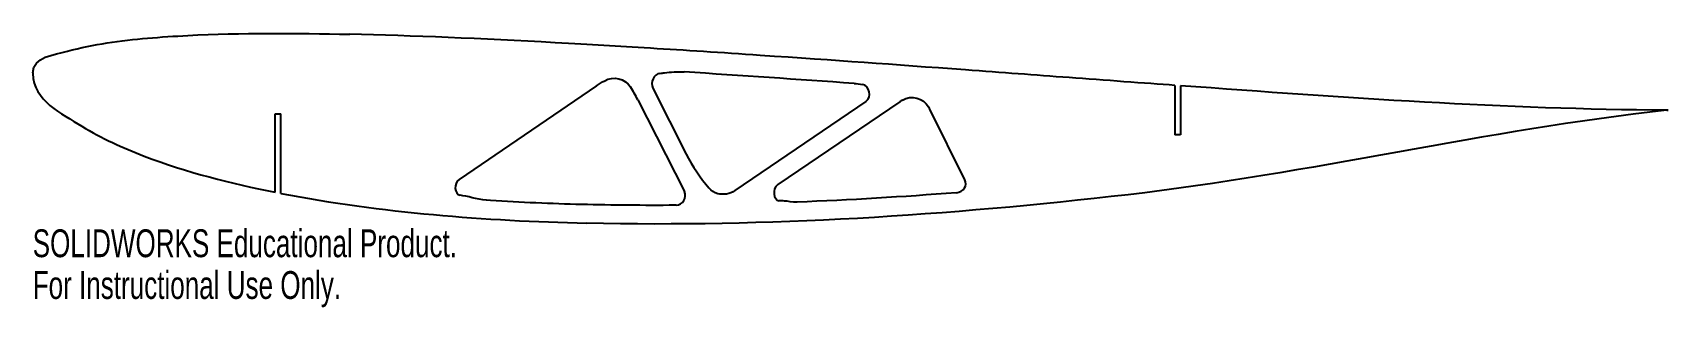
# Model space of a CAD drawing. Header units: millimetres. Extents: x 121 to 405, y -88 to -40.
import ezdxf

# ---------------------------------------------------------------- set-up
doc = ezdxf.new("R2010")
doc.units = ezdxf.units.MM
doc.styles.add('SLDTEXTSTYLE0', font='TXT', dxfattribs={"width": 0.7})

msp = doc.modelspace()

# ---------------------------------------------------------------- linework, layer by layer
at = {"color": 7, "linetype": 'Continuous', "lineweight": 25}
for p, q in [((219.13, -49.22), (195.27, -65.48)), ((228.9, -49.63), (234.7, -61.06)), ((319.54, -49.14), (319.54, -57.71)), ((320.54, -49.21), (320.54, -57.71)), ((226.28, -51.65), (234.4, -67.58)), ((265.91, -51.93), (243.17, -67.42)), ((271.79, -52), (250.62, -66.38)), ((283.09, -65.57), (276.98, -53.29)), ((163.32, -67.69), (163.32, -54.08)), ((163.32, -54.08), (164.32, -54.08)), ((164.32, -67.89), (164.32, -54.08)), ((320.54, -57.71), (319.54, -57.71))]:
    msp.add_line(p, q, dxfattribs=at)
for points, knots in [([(121.21, -46.96), (121.29, -44.09), (124.96, -43.87), (129.5, -42.56), (131.82, -42.13), (138.81, -41.05), (143.48, -40.71), (157.52, -39.99), (166.89, -40.05), (176.26, -40.26)], [0, 0, 0, 0, 0.125, 0.125, 0.25, 0.25, 0.5, 0.5, 1, 1, 1, 1]), ([(319.54, -49.14), (314.5, -48.77), (307.19, -48.24), (295.2, -47.35), (289.6, -46.93), (270.32, -45.51), (261.02, -44.84), (240.78, -43.47), (234.44, -43.06), (222.58, -42.33), (218.33, -42.08), (199.13, -41.03), (187.1, -40.5), (176.26, -40.26)], [0, 0, 0, 0, 0.125, 0.125, 0.25, 0.25, 0.5, 0.5, 0.625, 0.625, 0.75, 0.75, 1, 1, 1, 1]), ([(121.21, -47.05), (121.35, -51.82), (126.24, -54.07), (133.19, -58.34), (136.86, -59.98), (148, -64.25), (155.64, -66.17), (163.32, -67.69)], [0, 0, 0, 0, 0.25, 0.25, 0.5, 0.5, 1, 1, 1, 1]), ([(404.99, -53.46), (373.71, -56.88), (342.71, -64.53), (280.15, -71.73), (248.76, -73.82), (217.42, -73.06)], [0, 0, 0, 0, 0.5, 0.5, 1, 1, 1, 1])]:
    msp.add_open_spline(points, degree=3, knots=knots, dxfattribs=at)
for points in [[(121.21, -46.96), (121.21, -46.98), (121.21, -47.01), (121.21, -47.03)], [(121.21, -47.03), (121.21, -47.04), (121.21, -47.04), (121.21, -47.05)], [(220.54, -48.32), (221.99, -47.44), (224.12, -47.96), (225.02, -49.41)], [(230.13, -47.05), (229.11, -47.18), (228.39, -48.63), (228.9, -49.63)], [(230.13, -47.05), (230.4, -47.02), (230.66, -46.99), (230.92, -46.96)], [(230.92, -46.96), (231.96, -46.83), (233.17, -46.72), (234.37, -46.8)], [(263.87, -48.81), (254.03, -48.11), (244.22, -47.44), (234.37, -46.8)], [(219.13, -49.22), (219.59, -48.91), (220.06, -48.61), (220.54, -48.32)], [(226.28, -51.65), (225.9, -50.89), (225.48, -50.14), (225.02, -49.41)], [(263.87, -48.81), (264.35, -48.84), (264.83, -48.9), (265.29, -48.97)], [(265.91, -51.93), (266.99, -51.2), (266.55, -49.18), (265.29, -48.97)], [(272.28, -51.68), (273.75, -50.75), (275.95, -51.34), (276.76, -52.87)], [(405.01, -53.44), (376.87, -53.32), (348.97, -51.25), (320.54, -49.21)], [(272.28, -51.68), (272.12, -51.78), (271.95, -51.89), (271.79, -52)], [(276.76, -52.87), (276.84, -53.01), (276.91, -53.15), (276.98, -53.29)], [(405.25, -53.44), (405.16, -53.45), (405.08, -53.45), (404.99, -53.46)], [(405.01, -53.44), (405.09, -53.44), (405.17, -53.44), (405.25, -53.44)], [(234.7, -61.06), (235.77, -63.16), (237.16, -65.2), (238.63, -66.95)], [(164.32, -67.89), (181.87, -71.29), (199.65, -72.63), (217.42, -73.06)], [(195.27, -65.48), (194.24, -66.18), (194.46, -68.05), (195.46, -68.22)], [(232.97, -69.96), (234.08, -69.93), (234.9, -68.56), (234.4, -67.58)], [(240.19, -67.95), (239.58, -67.78), (239.03, -67.43), (238.63, -66.95)], [(243.17, -67.42), (242.3, -68.01), (241.17, -68.21), (240.19, -67.95)], [(250.62, -66.38), (249.53, -67.12), (249.84, -69.11), (250.87, -69.17)], [(281.61, -67.79), (272.32, -68.5), (263.1, -69.06), (253.97, -69.42)], [(281.61, -67.79), (282.19, -67.74), (282.75, -67.41), (283.03, -66.94)], [(283.03, -66.94), (283.28, -66.54), (283.3, -66.01), (283.09, -65.57)], [(195.93, -68.3), (195.78, -68.27), (195.62, -68.25), (195.46, -68.22)], [(200.69, -69.15), (198.89, -69.04), (197.26, -68.53), (195.93, -68.3)], [(216.54, -69.83), (211.25, -69.7), (205.97, -69.48), (200.69, -69.15)], [(232.74, -69.96), (227.33, -70), (221.93, -69.96), (216.54, -69.83)], [(232.97, -69.96), (232.89, -69.96), (232.81, -69.96), (232.74, -69.96)], [(251.76, -69.22), (251.46, -69.21), (251.16, -69.19), (250.87, -69.17)], [(253.97, -69.42), (253.13, -69.45), (252.36, -69.26), (251.76, -69.22)]]:
    msp.add_open_spline(points, degree=3, dxfattribs=at)

# ---------------------------------------------------------------- texts
at = {"color": 7, "linetype": 'Continuous', "char_height": 4.8336, "attachment_point": 1, "style": 'SLDTEXTSTYLE0'}
for s, insert in [('SOLIDWORKS Educational Product.', (121.21, -74.14)), ('For Instructional Use Only.', (121.21, -81.39))]:
    msp.add_mtext(s, dxfattribs=dict(at, insert=insert))

doc.saveas('drawing.dxf')
